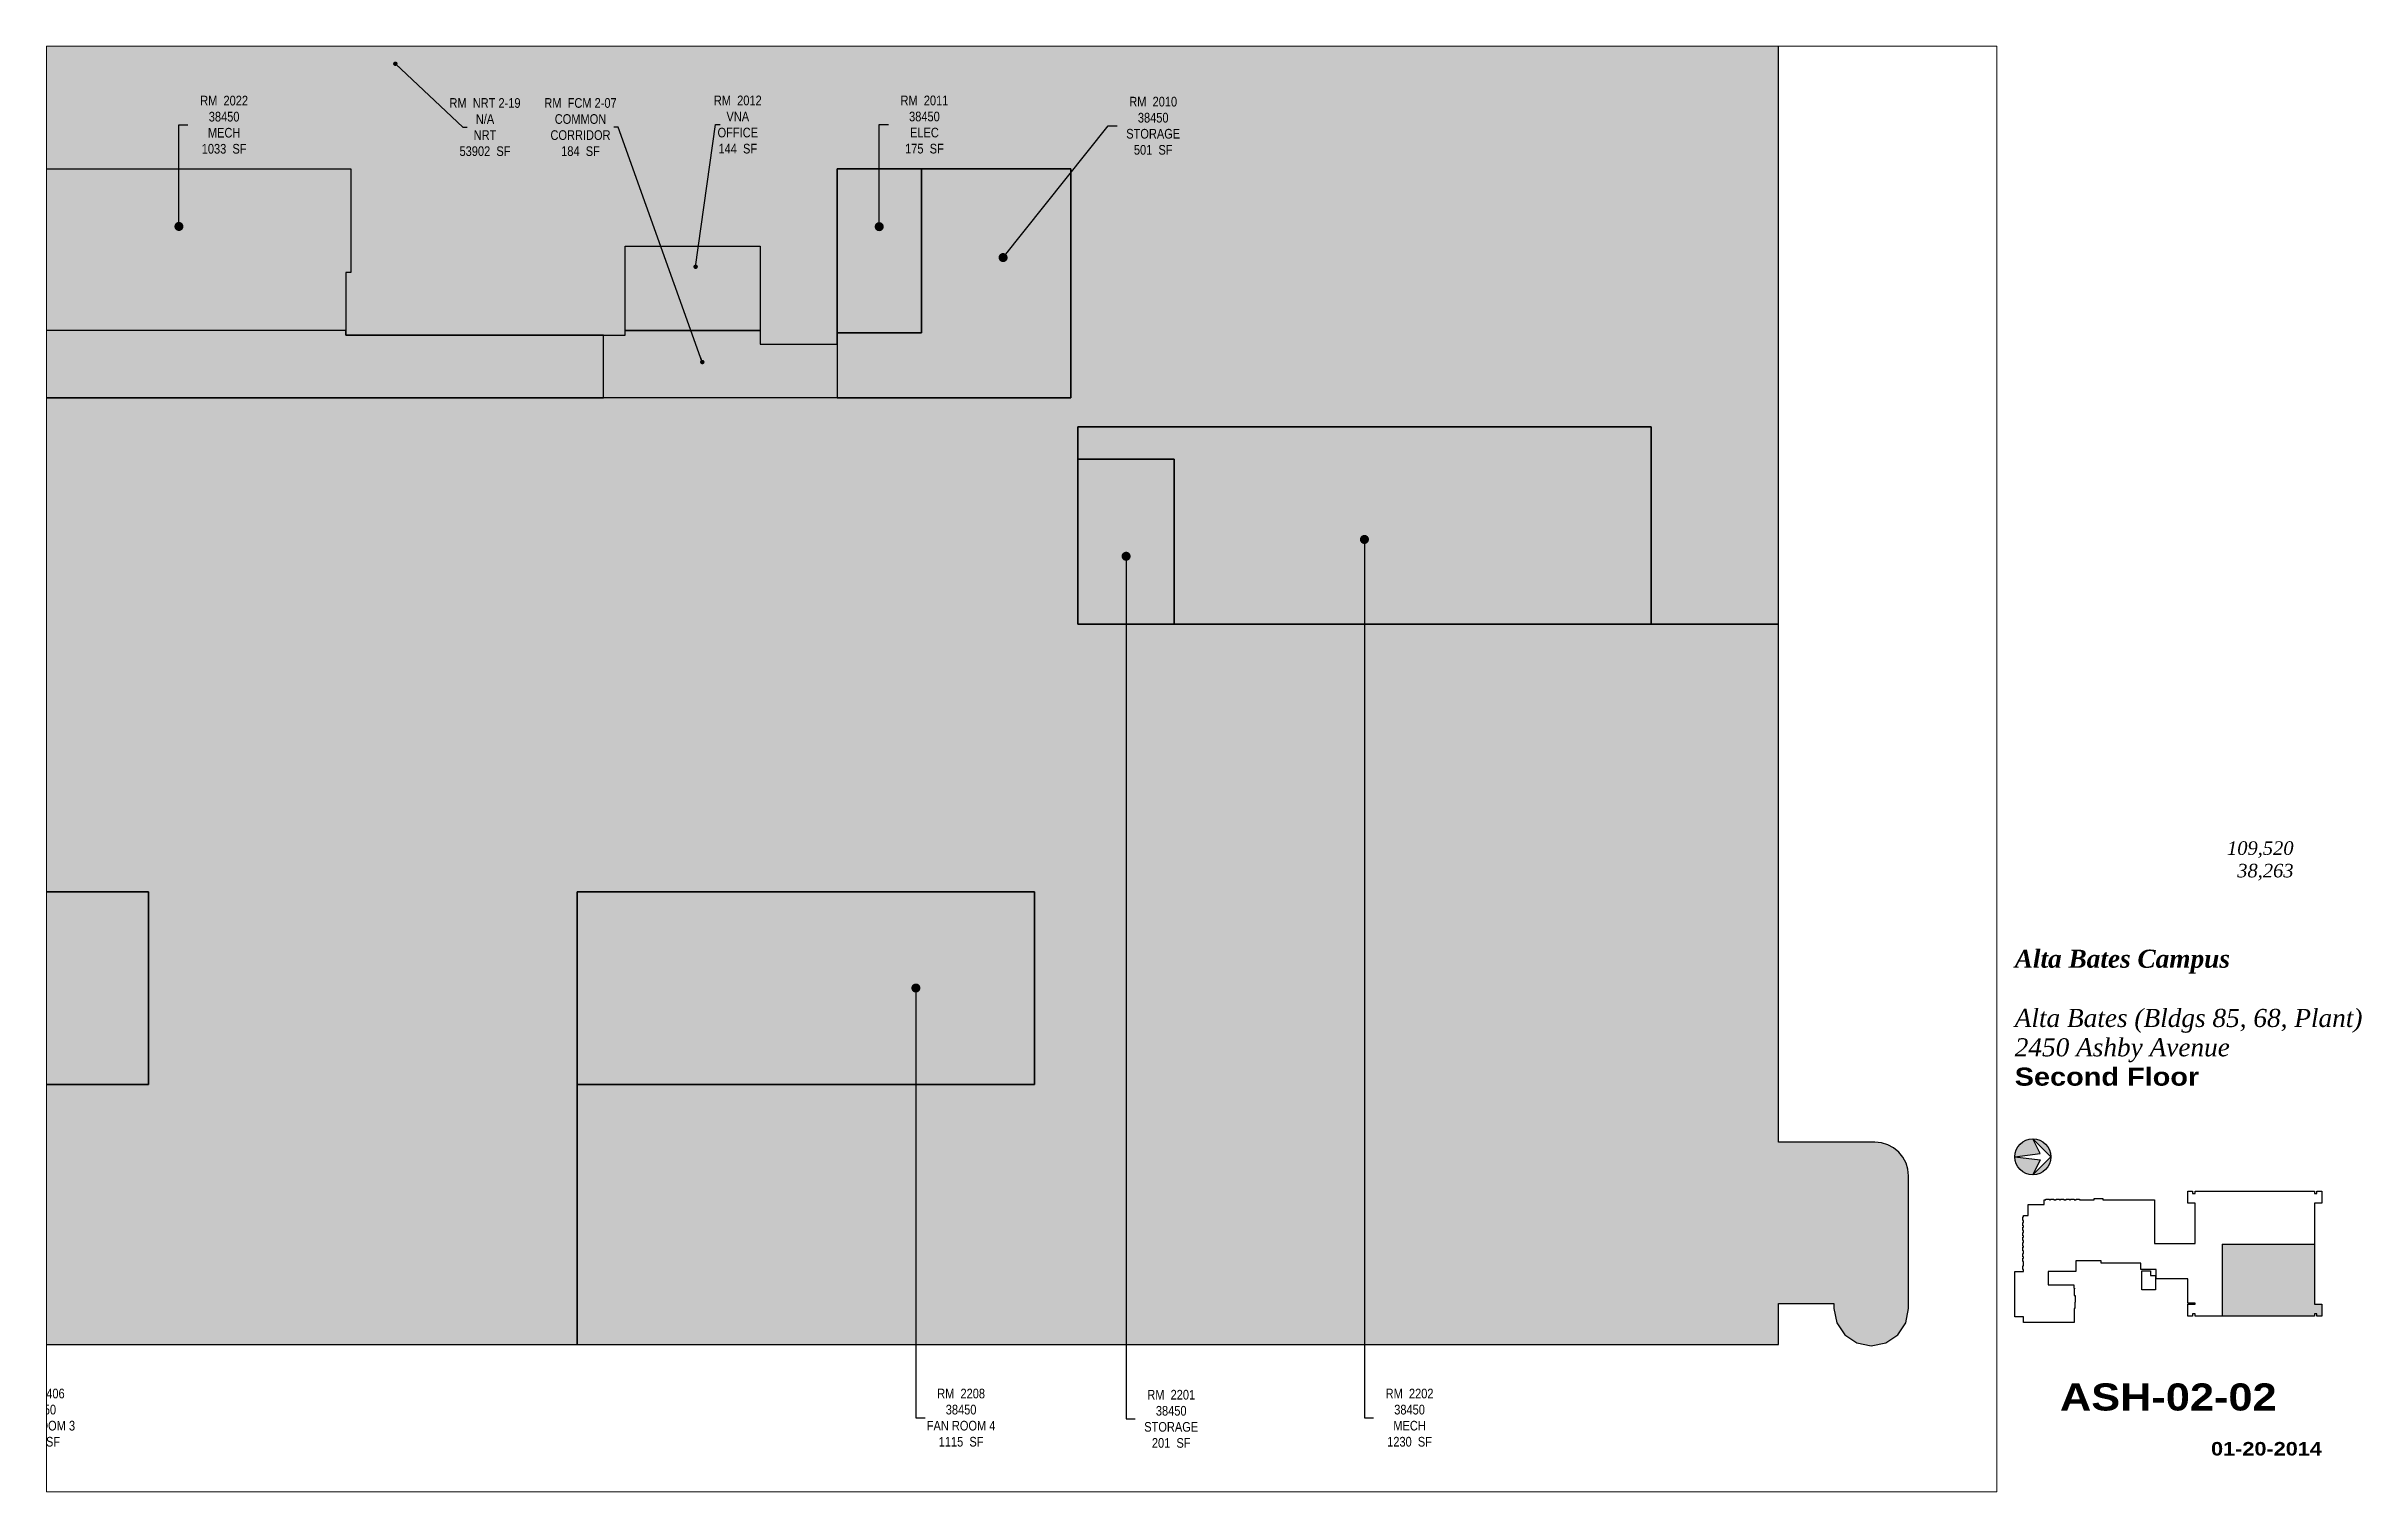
# Paper-space layout '02' of a CAD drawing. Header units: inches. Extents: x 0.9 to 17, y 0.5 to 10.5.
# The model-space entities are those that its viewports show. They can reach past a viewport. Long polylines and large blocks are cut down to what shows.
import ezdxf
from ezdxf.enums import TextEntityAlignment as Align

# ---------------------------------------------------------------- set-up
doc = ezdxf.new("R2010")
doc.units = ezdxf.units.IN
doc.header["$MEASUREMENT"] = 0
for name, color, linetype in [('0-LABEL', 3, 'Continuous'), ('1-NRT', 200, 'Continuous'), ('1-NRT-PTN', 253, 'Continuous'), ('3-FCM', 190, 'Continuous'), ('3-FCM-PTN', 9, 'Continuous'), ('4-OCC', 6, 'Continuous'), ('4-OCC-PTN', 95, 'Continuous'), ('T-5', 5, 'Continuous'), ('T-8', 8, 'Continuous')]:
    doc.layers.add(name, color=color, linetype=linetype)
doc.layers.add('T-VWPRT', color=1, linetype='Continuous', plot=False)
doc.styles.add('ArialB', font='')
doc.styles.add('ArialN', font='ARIALN.TTF')
doc.styles.add('TimesI', font='timesi.ttf')
doc.styles.add('TimesIB', font='timesbi.ttf')
doc.styles.get('ArialB').set_extended_font_data('Arial Black')
doc.dimstyles.new('AB-195', dxfattribs={"dimscale": 195, "dimtxt": 0.070312, "dimasz": 0.0625, "dimexe": 0.0625, "dimexo": 0.125, "dimgap": 0.25, "dimtad": 0, "dimdec": 4, "dimrnd": 0.0625, "dimzin": 0, "dimdsep": 46, "dimlunit": 4, "dimtxsty": 'ArialN', "dimblk": 'ARCHTICK', "dimcen": 0.0625, "dimclrd": 256, "dimclre": 256, "dimclrt": 256, "dimadec": 0, "dimazin": 0, "dimtfac": 1, "dimtdec": 4, "dimtofl": 0, "dimtmove": 2, "dimatfit": 3, "dimldrblk": 'DOT', "dimfxl": 0, "dimfrac": 2, "dimtolj": 1, "dimtzin": 0, "dimlwd": -1, "dimlwe": -1, "dimarcsym": 0})

# ---------------------------------------------------------------- blocks, each defined once
blk = doc.blocks.new('n-arrow')
h = blk.add_hatch(color=256)
h.paths.add_polyline_path([(0, 0.125), (0.125, 0, 0.414214)])
h.paths.add_polyline_path([(0, 0.125, 0.414214), (-0.125, 0), (0.051, 0.022)])
h = blk.add_hatch(color=256)
h.paths.add_polyline_path([(0.051, -0.022), (-0.125, 0, 0.414214), (0, -0.125)])
h.paths.add_polyline_path([(0.125, 0), (0, -0.125, 0.414214)])
for p, q in [((-0.125, 0), (0.051, 0.022)), ((-0.125, 0), (0.051, -0.022)), ((0, 0.125), (0.125, 0)), ((0.051, 0.022), (0, 0.125)), ((0, -0.125), (0.125, 0)), ((0.051, -0.022), (0, -0.125))]:
    blk.add_line(p, q)
blk.add_circle((0, 0), 0.125)
blk = doc.blocks.new('AB-TB-text')
for tag, style, p in [('GROSS', 'TimesI', (1.93, 4.406)), ('USEABLE', 'TimesI', (1.93, 4.25)), ('DATE', 'ArialB', (2.125, 0.25))]:
    blk.add_attdef(tag, text='', height=0.0938, dxfattribs=dict(style=style)).set_placement(p, align=Align.RIGHT)
for tag, style, p in [('CAMPUS', 'TimesIB', (0, 3.75)), ('PAVILION', 'TimesI', (0, 3.547)), ('BUILDING', 'TimesI', (0, 3.34)), ('STREET', 'TimesI', (0, 3.137)), ('FLOOR', 'ArialB', (0, 2.934))]:
    blk.add_attdef(tag, text='', height=0.125, dxfattribs=dict(style=style)).set_placement(p, align=Align.TOP_LEFT)
at = {"style": 'ArialB'}
blk.add_attdef('DWG#', text='', height=0.188, dxfattribs=at).set_placement((1.062, 0.749), align=Align.TOP_CENTER)
blk = doc.blocks.new('_ArchTick')
at = {"const_width": 0.15}
blk.add_lwpolyline([(-0.5, -0.5), (0.5, 0.5)], dxfattribs=at)
blk = doc.blocks.new('_Dot')
at = {"lineweight": -2}
blk.add_line((-0.5, 0), (-1, 0), dxfattribs=at)
at = {"const_width": 0.5}
blk.add_lwpolyline([(-0.25, 0, 1), (0.25, 0, 1)], format="xyb", close=True, dxfattribs=at)

msp = doc.modelspace()

# ---------------------------------------------------------------- hatches: boundary and pattern name
at = {"layer": '1-NRT-PTN'}
msp.add_hatch(color=256, dxfattribs=at).paths.add_polyline_path([(6638.3, 4072), (6638.3, 4328.7), (7242.8, 4328.7), (7242.8, 4072), (7480, 4072), (7480, 4410), (7610, 4410, 0.414203), (7655.5, 4455.5), (7655.5, 4634.2, 1.066903), (7555.2, 4627.7), (7480, 4627.7), (7480, 4683), (4646, 4683), (4646, 4627.7), (4570.8, 4627.7, 1.06688), (4470.5, 4634.3), (4470.5, 4455.5, 0.414214), (4516, 4410), (4646, 4410), (4646, 4325.5), (4954.8, 4325.5), (5565.8, 4325.5), (5565.8, 4124), (5487.8, 4124), (5487.8, 4072), (4954.8, 4072), (4954.8, 4325.5), (4646, 4325.5), (4646, 3431.7), (4600, 3431.7), (4600, 3440.5), (3723, 3440.5), (3723, 3422), (3701, 3422), (3701, 3410), (3671, 3410), (3671, 3087.2), (3671, 3064.7), (3697.5, 3064.7), (3697.5, 3080.7), (3752.3, 3080.7), (3752.3, 3305), (4182, 3305), (5552.8, 3305), (5552.8, 3165.2), (5546.3, 3165.2), (5546.3, 3080.7), (5552.8, 3080.7), (5923.3, 3080.7), (5923.3, 3201), (6105.2, 3201), (6105.2, 3068.7), (6209.3, 3068.7), (6209.3, 3305), (6524.5, 3305), (6524.5, 2996.2), (6209.3, 2996.2), (4960.2, 2996.2), (4960.2, 2681), (4610.3, 2681), (4610.3, 2759), (4610.3, 2812.6), (4610.3, 2866.2), (4480.3, 2866.2), (4480.3, 2999.5), (4353.5, 2999.5), (4353.5, 2606.2), (4473.8, 2606.2), (4473.8, 2547.7), (4639.5, 2547.7), (4639.5, 2070), (4766.3, 2070), (4766.3, 2330), (5279.8, 2330), (5279.8, 2070), (4766.3, 2070), (4639.5, 2070), (4639.5, 2031), (4646, 2031), (4646, 1992), (4516, 1992, 0.414214), (4470.5, 1946.5), (4470.5, 1767.7, 1.066919), (4570.8, 1774.2), (4646, 1774.2), (4646, 1719), (5858.3, 1719), (5858.3, 2070), (5858.3, 2330), (6475.8, 2330), (6475.8, 2070), (5858.3, 2070), (5858.3, 1719), (7480, 1719), (7480, 1774.2), (7555.2, 1774.2, 1.066919), (7655.5, 1767.7), (7655.5, 1946.5, 0.414214), (7610, 1992), (7480, 1992), (7480, 2690.7), (7307.8, 2690.7), (6534.3, 2690.7), (6534.3, 2957.2), (7307.8, 2957.2), (7307.8, 2690.7), (7480, 2690.7), (7480, 4072), (7242.8, 4072)])
at = {"layer": '3-FCM-PTN'}
for points in [[(3752.3, 3087.2), (3752.3, 3080.7), (3697.5, 3080.7), (3697.5, 3064.7), (3654.8, 3064.7), (3654.8, 3103.5), (3557.2, 3103.5), (3557.2, 2983.2), (3574, 2983.2), (3654.8, 2983.2), (3697.5, 2983.2), (3710, 2980), (3710, 2999.5), (4480.3, 2999.5), (4480.3, 2989.7), (4960.2, 2989.7), (4960.2, 2996.2), (5894, 2996.2), (5894, 3080.7), (5890.8, 3080.7), (5546.3, 3080.7), (5546.3, 3087.2)], [(5894, 2996.2), (5894, 3080.7), (5923.3, 3080.7), (5923.3, 3087.2), (6105.2, 3087.2), (6105.2, 3068.7), (6209.3, 3068.7), (6209.3, 2996.2)]]:
    msp.add_hatch(color=256, dxfattribs=at).paths.add_polyline_path(points)
at = {"layer": '4-OCC-PTN'}
for color, points in [(55, [(4867, 3305), (5552.8, 3305), (5552.8, 3165.2), (5546.3, 3165.2), (5546.3, 3087.2), (4867, 3087.2)]), (55, [(6209.3, 3080.7), (6209.3, 2996.2), (6524.5, 2996.2), (6524.5, 3305), (6323, 3305), (6323, 3084), (6209.3, 3084)]), (55, [(6209.3, 3084), (6323, 3084), (6323, 3305), (6209.3, 3305)]), (245, [(5923.3, 3201), (6105.2, 3201), (6105.2, 3087.2), (5923.3, 3087.2)]), (55, [(6534.3, 2957.2), (6534.3, 2913.7), (6664.3, 2913.7), (6664.3, 2690.7), (7307.8, 2690.7), (7307.8, 2957.2)]), (55, [(6534.3, 2690.7), (6664.3, 2690.7), (6664.3, 2913.7), (6534.3, 2913.7)]), (55, [(4867, 2330), (4867, 2070), (5279.8, 2070), (5279.8, 2330)]), (55, [(5858.3, 2330), (5858.3, 2070), (6475.8, 2070), (6475.8, 2330)])]:
    msp.add_hatch(color=color, dxfattribs=at).paths.add_polyline_path(points)

# ---------------------------------------------------------------- linework, layer by layer
at = {"layer": '1-NRT'}
for points in [[(7480, 1992), (7480, 2690.7), (7307.8, 2690.7), (6534.3, 2690.7), (6534.3, 2957.2), (7307.8, 2957.2), (7307.8, 2690.7), (7480, 2690.7), (7480, 4072)], [(4182, 3305), (5552.8, 3305), (5552.8, 3165.2), (5546.3, 3165.2), (5546.3, 3080.7), (5552.8, 3080.7), (5923.3, 3080.7), (5923.3, 3201), (6105.2, 3201), (6105.2, 3068.7), (6209.3, 3068.7), (6209.3, 3305), (6524.5, 3305), (6524.5, 2996.2), (6209.3, 2996.2), (6209.3, 2996.2), (4960.2, 2996.2)], [(4766.3, 2330), (5279.8, 2330), (5279.8, 2070), (4766.3, 2070)]]:
    msp.add_lwpolyline(points, dxfattribs=at)
msp.add_lwpolyline([(4646, 1719), (5858.3, 1719), (5858.3, 2070), (5858.3, 2330), (6475.8, 2330), (6475.8, 2070), (5858.3, 2070), (5858.3, 1719), (7480, 1719), (7480, 1774.2), (7554.7, 1774.2), (7554.7, 1767.7, 1), (7655.5, 1767.7), (7655.5, 1946.5, 0.414214), (7610, 1992), (7480, 1992)], format="xyb", dxfattribs=at)
at = {"layer": '3-FCM'}
for points in [[(5894, 3080.7), (5890.8, 3080.7), (5546.3, 3080.7), (5546.3, 3087.2), (3752.3, 3087.2), (3752.3, 3080.7), (3697.5, 3080.7), (3697.5, 3064.7), (3654.8, 3064.7), (3654.8, 3103.5), (3557.2, 3103.5), (3557.2, 2983.2), (3574, 2983.2), (3654.8, 2983.2), (3697.5, 2983.2), (3697.5, 2980), (3710, 2980), (3710, 2999.5), (4480.3, 2999.5), (4480.3, 2989.7), (4960.2, 2989.7), (4960.2, 2996.2), (5894, 2996.2), (5894, 3080.7)], [(5894, 2996.2), (5894, 3080.7), (5923.3, 3080.7), (5923.3, 3087.2), (6105.2, 3087.2), (6105.2, 3068.7), (6209.3, 3068.7), (6209.3, 2996.2)]]:
    msp.add_lwpolyline(points, close=True, dxfattribs=at)
at = {"layer": '4-OCC'}
for points in [[(4867, 3305), (5552.8, 3305), (5552.8, 3165.2), (5546.3, 3165.2), (5546.3, 3087.2), (4867, 3087.2)], [(6209.3, 3084), (6323, 3084), (6323, 3305), (6209.3, 3305)], [(5923.3, 3201), (6105.2, 3201), (6105.2, 3087.2), (5923.3, 3087.2)], [(6534.3, 2957.2), (6534.3, 2913.7), (6664.3, 2913.7), (6664.3, 2913.7), (6664.3, 2690.7), (7307.8, 2690.7), (7307.8, 2957.2)], [(6534.3, 2690.7), (6664.3, 2690.7), (6664.3, 2913.7), (6534.3, 2913.7)], [(4867, 2330), (4867, 2070), (5279.8, 2070), (5279.8, 2330)], [(5858.3, 2330), (5858.3, 2070), (6475.8, 2070), (6475.8, 2330)]]:
    msp.add_lwpolyline(points, close=True, dxfattribs=at)
msp.add_lwpolyline([(6209.3, 3080.7), (6209.3, 3080.7), (6209.3, 2996.2), (6524.5, 2996.2), (6524.5, 3305), (6323, 3305), (6323, 3084), (6209.3, 3084), (6209.3, 3080.7), (6209.3, 3080.7)], dxfattribs=at)

# ---------------------------------------------------------------- texts
at = {"layer": '0-LABEL', "char_height": 13, "attachment_point": 5, "style": 'ArialN'}
for s, insert in [('RM  2022\\P38450\\PMECH\\P1033  SF', (5381.9, 3364.7)), ('RM  NRT 2-19\\PN/A\\PNRT\\P53902  SF', (5734, 3361.5)), ('RM  FCM 2-07\\PCOMMON\\PCORRIDOR\\P184  SF', (5862.9, 3361.5)), ('RM  2012\\PVNA\\POFFICE\\P144  SF', (6075.2, 3364.9)), ('RM  2011\\P38450\\PELEC\\P175  SF', (6327.1, 3364.9)), ('RM  2010\\P38450\\PSTORAGE\\P501  SF', (6635.9, 3363.3)), ('RM  2406\\P38450\\PFAN ROOM 3\\P745  SF', (5134.4, 1620.3)), ('RM  2208\\P38450\\PFAN ROOM 4\\P1115  SF', (6376.6, 1620.3)), ('RM  2201\\P38450\\PSTORAGE\\P201  SF', (6660.2, 1618.7)), ('RM  2202\\P38450\\PMECH\\P1230  SF', (6981.9, 1620.3))]:
    msp.add_mtext(s, dxfattribs=dict(at, insert=insert))

# ---------------------------------------------------------------- leaders
at = {"layer": '0-LABEL', "annotation_type": 0, "has_hookline": 1}
for points, hookline_direction, text_width in [([(5613, 3447), (5704, 3361.5), (5710, 3361.5)], 0, 94.2), ([(6027.3, 3044.5), (5913.8, 3361.5), (5907.8, 3361.5)], 1, 95.8), ([(6018.3, 3173.1), (6045.2, 3364.9), (6051.2, 3364.9)], 0, 62.6)]:
    msp.add_leader(points, dimstyle='AB-195', override={"dimscale": 96}, dxfattribs=dict(at, hookline_direction=hookline_direction, text_width=text_width))
at = {"layer": '0-LABEL', "annotation_type": 0, "has_hookline": 1, "hookline_direction": 0}
for points, text_width in [([(4805.8, 3225.5), (5008.3, 3364.7), (5020.5, 3364.7)], 62.7), ([(5320.9, 3227.5), (5320.9, 3364.7), (5333.1, 3364.7)], 62.6), ([(6266.1, 3227.2), (6266.2, 3364.9), (6278.4, 3364.9)], 60.7), ([(6433.3, 3185.5), (6575, 3363.3), (6587.1, 3363.3)], 71.3), ([(6599.3, 2782.5), (6599.3, 1618.7), (6611.4, 1618.7)], 71.3), ([(6921, 2805.2), (6921, 1620.3), (6933.2, 1620.3)], 62.6), ([(5073.4, 2200), (5073.4, 1620.3), (5085.6, 1620.3)], 90.7), ([(6315.6, 2200), (6315.7, 1620.3), (6327.9, 1620.3)], 90.7)]:
    msp.add_leader(points, dimstyle='AB-195', dxfattribs=dict(at, text_width=text_width))

psp = doc.layouts.new('02')

# ---------------------------------------------------------------- hatches: boundary and pattern name
at = {"layer": 'T-8'}
psp.add_hatch(color=256, dxfattribs=at).paths.add_polyline_path([(16.637, 2.212), (15.998, 2.212), (15.998, 1.715), (16.637, 1.715), (16.637, 1.731), (16.654, 1.731), (16.654, 1.715), (16.688, 1.715), (16.688, 1.798), (16.637, 1.798)])

# ---------------------------------------------------------------- linework, layer by layer
for q in [(16.637, 2.212), (15.998, 1.715)]:
    psp.add_line((15.998, 2.212), q, dxfattribs=at)
psp.add_lwpolyline([(14.623, 1.671), (14.623, 1.71), (14.562, 1.71), (14.562, 2.024), (14.622, 2.024), (14.622, 2.038), (14.619, 2.038), (14.619, 2.062), (14.622, 2.062), (14.622, 2.092), (14.619, 2.092), (14.619, 2.116), (14.622, 2.116), (14.622, 2.124), (14.619, 2.124), (14.619, 2.148), (14.622, 2.148), (14.622, 2.167), (14.619, 2.167), (14.619, 2.191), (14.622, 2.191), (14.622, 2.199), (14.619, 2.199), (14.619, 2.223), (14.622, 2.223), (14.622, 2.237), (14.619, 2.237), (14.619, 2.261), (14.622, 2.261), (14.622, 2.269), (14.619, 2.269), (14.619, 2.293), (14.622, 2.293), (14.622, 2.307), (14.619, 2.307), (14.619, 2.331), (14.622, 2.331), (14.622, 2.339), (14.619, 2.339), (14.619, 2.363), (14.622, 2.363), (14.622, 2.377), (14.619, 2.377), (14.619, 2.401), (14.622, 2.401), (14.622, 2.41), (14.656, 2.41), (14.656, 2.486), (14.766, 2.486), (14.766, 2.52), (14.778, 2.52), (14.778, 2.523), (14.802, 2.523), (14.802, 2.52), (14.81, 2.52), (14.81, 2.523), (14.833, 2.523), (14.833, 2.52), (14.848, 2.52), (14.848, 2.523), (14.872, 2.523), (14.872, 2.52), (14.879, 2.52), (14.879, 2.523), (14.903, 2.523), (14.903, 2.52), (14.918, 2.52), (14.918, 2.523), (14.941, 2.523), (14.941, 2.52), (14.949, 2.52), (14.949, 2.523), (14.973, 2.523), (14.973, 2.52), (14.987, 2.52), (14.987, 2.523), (15.011, 2.523), (15.011, 2.52), (15.111, 2.52), (15.111, 2.529), (15.173, 2.529), (15.173, 2.52), (15.325, 2.52), (15.325, 2.52), (15.491, 2.52), (15.491, 2.52), (15.53, 2.52), (15.53, 2.52), (15.53, 2.52), (15.53, 2.216), (15.537, 2.216), (15.801, 2.216), (15.801, 2.216), (15.811, 2.216), (15.811, 2.496), (15.76, 2.496), (15.76, 2.578), (15.793, 2.578), (15.793, 2.562), (15.811, 2.562), (15.811, 2.578), (16.637, 2.578), (16.637, 2.562), (16.654, 2.562), (16.654, 2.578), (16.688, 2.578), (16.688, 2.496), (16.637, 2.496), (16.637, 1.798), (16.688, 1.798), (16.688, 1.715), (16.654, 1.715), (16.654, 1.731), (16.637, 1.731), (16.637, 1.715), (15.811, 1.715), (15.811, 1.731), (15.793, 1.731), (15.793, 1.715), (15.76, 1.715), (15.76, 1.798), (15.811, 1.798), (15.811, 1.805), (15.763, 1.805), (15.761, 1.805), (15.761, 1.972), (15.54, 1.972), (15.54, 2.037), (15.436, 2.037), (15.436, 2.082), (15.316, 2.082), (15.161, 2.082), (15.161, 2.097), (14.987, 2.097), (14.984, 2.097), (14.984, 2.023), (14.796, 2.023), (14.794, 2.023), (14.794, 1.932), (14.972, 1.932), (14.972, 1.909), (14.976, 1.909), (14.976, 1.903), (14.973, 1.903), (14.973, 1.858), (14.981, 1.858), (14.981, 1.812), (14.978, 1.812), (14.978, 1.767), (14.973, 1.767), (14.973, 1.671), (14.623, 1.671)], dxfattribs=at)
psp.add_lwpolyline([(15.443, 2.029), (15.503, 2.029), (15.503, 1.996), (15.537, 1.996), (15.537, 1.897), (15.443, 1.897)], close=True, dxfattribs=at)

# ---------------------------------------------------------------- block references
at = {"layer": 'T-5'}
ref = psp.add_blockref('AB-TB-text', (14.562, 0.5), dxfattribs=at)
ref.add_attrib('DATE', '01-20-2014', dxfattribs={"layer": 'T-8', "height": 0.0938, "style": 'ArialB'}).set_placement((16.688, 0.75), align=Align.RIGHT)
ref.add_attrib('DWG#', 'ASH-02-02', dxfattribs={"layer": 'T-8', "height": 0.1875, "style": 'ArialB'}).set_placement((15.625, 1.249), align=Align.TOP_CENTER)
ref.add_attrib('GROSS', '109,520', dxfattribs={"layer": '0', "height": 0.0938, "style": 'TimesI'}).set_placement((16.492, 4.906), align=Align.RIGHT)
ref.add_attrib('USEABLE', '38,263', dxfattribs={"layer": '0', "height": 0.0938, "style": 'TimesI'}).set_placement((16.492, 4.75), align=Align.RIGHT)
ref.add_attrib('BUILDING', 'Alta Bates (Bldgs 85, 68, Plant)', dxfattribs={"layer": '0', "height": 0.125, "style": 'TimesI'}).set_placement((14.562, 3.84), align=Align.TOP_LEFT)
ref.add_attrib('STREET', '2450 Ashby Avenue', dxfattribs={"layer": '0', "height": 0.125, "style": 'TimesI'}).set_placement((14.562, 3.637), align=Align.TOP_LEFT)
ref.add_attrib('FLOOR', 'Second Floor', dxfattribs={"layer": 'T-8', "height": 0.125, "style": 'ArialB'}).set_placement((14.562, 3.434), align=Align.TOP_LEFT)
ref.add_attrib('CAMPUS', 'Alta Bates Campus', dxfattribs={"layer": '0', "height": 0.125, "style": 'TimesIB'}).set_placement((14.562, 4.25), align=Align.TOP_LEFT)
at = {"layer": 'T-8'}
psp.add_blockref('n-arrow', (14.687, 2.817), dxfattribs=at)

# ---------------------------------------------------------------- viewports
at = {"layer": 'T-VWPRT'}
psp.add_viewport(center=(7.688, 5.5), size=(13.5, 10), view_center_point=(6458.25, 2495.5), view_height=1950, dxfattribs=at)

doc.saveas('drawing.dxf')
